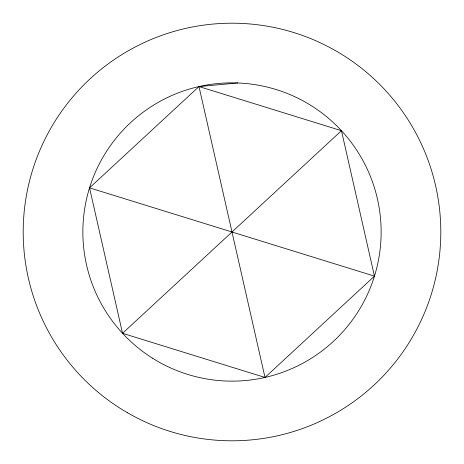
<?xml version="1.0" encoding="UTF-8"?>
<svg xmlns="http://www.w3.org/2000/svg" width="464" height="464" viewBox="0 0 464 464"><rect width="100%" height="100%" fill="white"/><g stroke="black" fill="none" stroke-linecap="round" stroke-linejoin="round"><path stroke-width="0.7" d="M265.002 377.447L198.998 86.553L341.458 130.697L374.46 276.144L265.002 377.447L122.542 333.303L89.54 187.856L198.998 86.553L237.765 82.969M122.542 333.303L341.458 130.697M89.54 187.856L374.46 276.144M127.6 412.827A208.8 208.8 0 0 0 440.8 232A208.8 208.8 0 0 0 127.6 51.173A208.8 208.8 0 0 0 127.6 412.827M152.488 358.179A149.141 149.141 0 0 0 381.031 237.765A149.141 149.141 0 0 0 162.481 100.05A149.141 149.141 0 0 0 152.488 358.179"/></g></svg>
